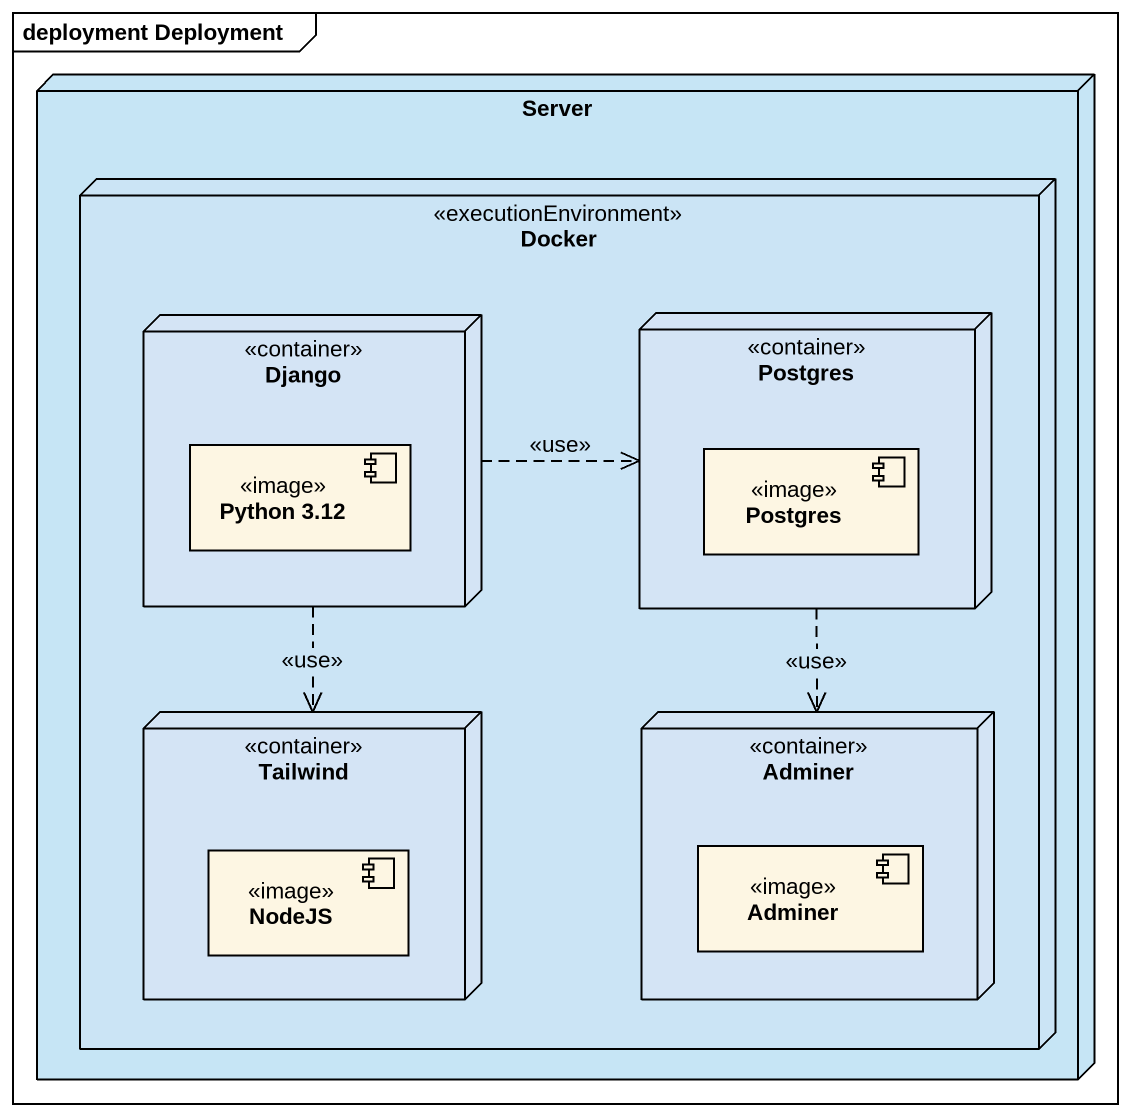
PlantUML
@startuml
mainframe deployment Deployment
node Server #C6E5F5 {
  node Docker <<executionEnvironment>> #CBE4F5 {
    node Django <<container>> #D4E4F5 {
      component "Python 3.12" as Python_3_12 <<image>>
    }
    node Postgres <<container>> #D4E4F5 {
      component "Postgres" as Postgres_2 <<image>>
    }
    node Tailwind <<container>> #D4E4F5 {
      component NodeJS <<image>>
    }
    node Adminer <<container>> #D4E4F5 {
      component "Adminer" as Adminer_2 <<image>>
    }
  }
}
Django .right.> Postgres : <<use>>
Django ..> Tailwind : <<use>>
Postgres ..> Adminer : <<use>>
@enduml
